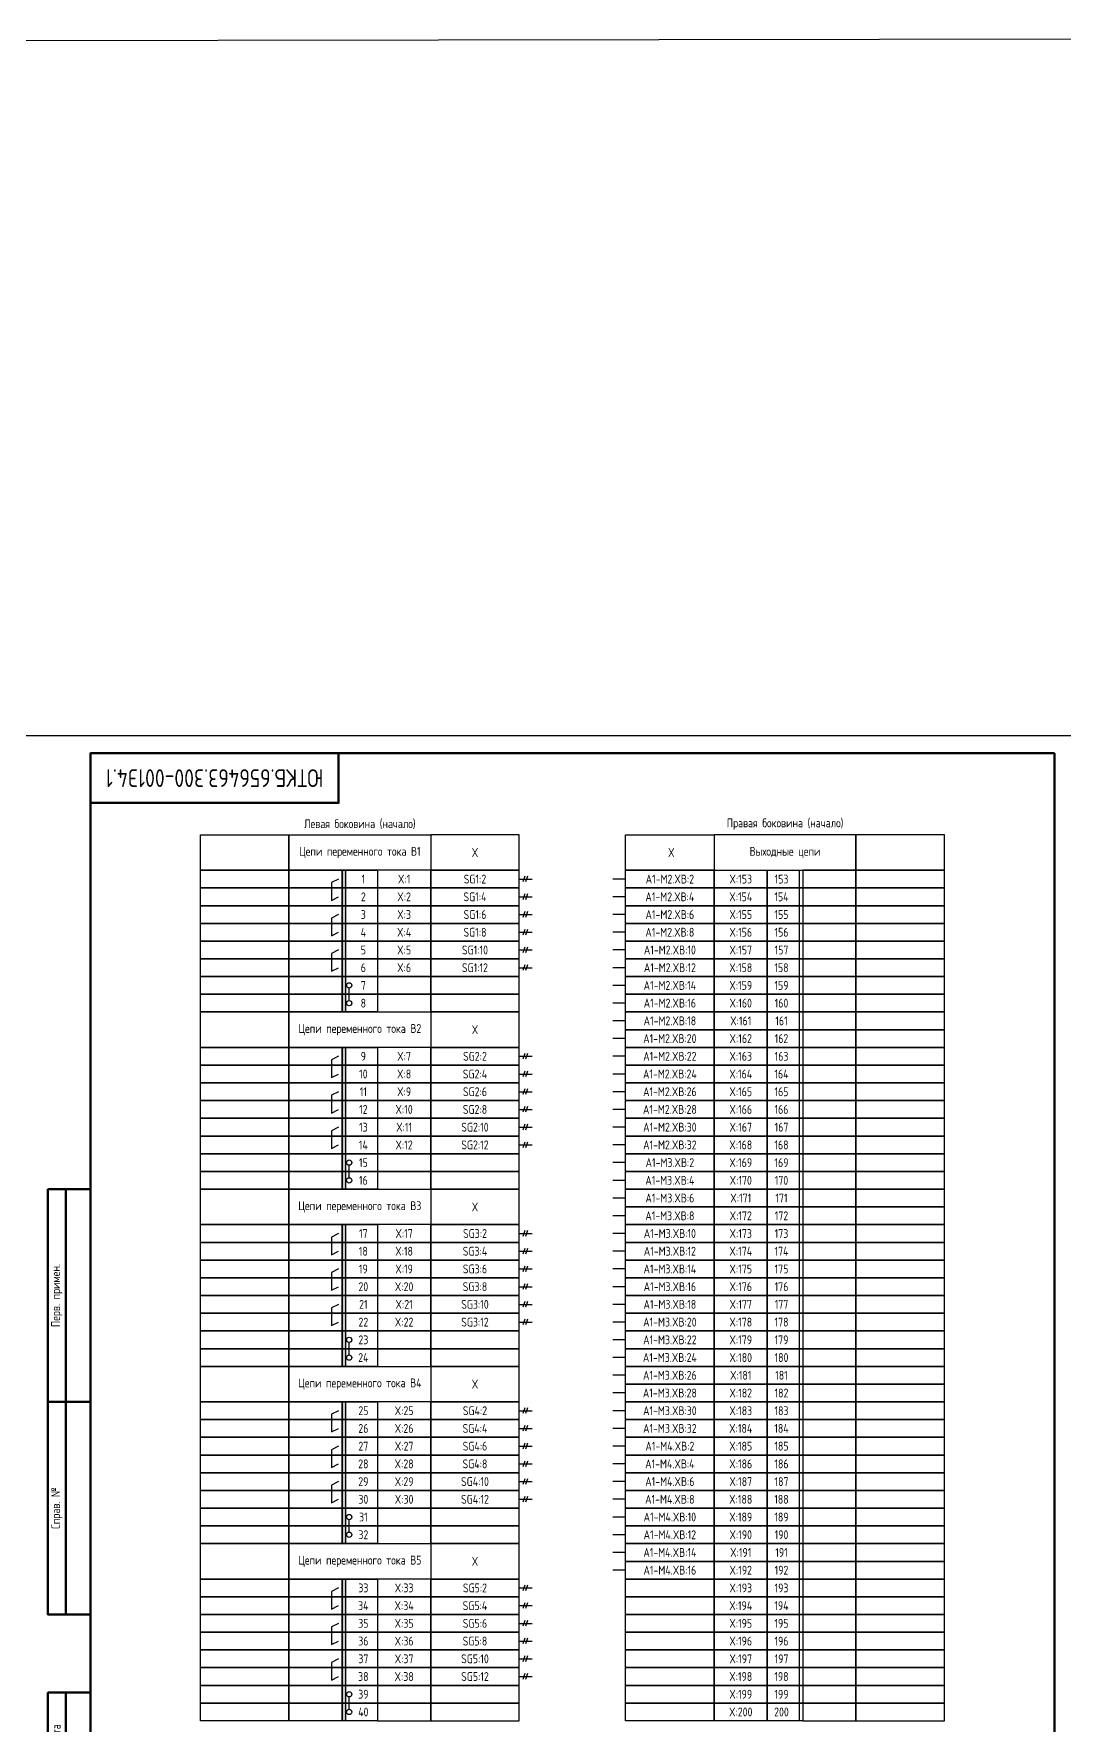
# Model space of a CAD drawing. Header units: millimetres. Extents: x -1245 to 5086, y -99 to 618.
# Drawn here: x 3784 to 4074.5, y 141.1 to 618 of the extents above; entities that cross this region are included whole.
import ezdxf

# ---------------------------------------------------------------- set-up
doc = ezdxf.new("R2010")
doc.units = ezdxf.units.MM
doc.styles.add('Gost_type_A', font='GOST_A.TTF')

# ---------------------------------------------------------------- blocks, each defined once
blk = doc.blocks.new('Штамп левый верхний')
at = {"lineweight": 50}
for points in [[(-12, 0), (-7, 0), (-7, -60), (-12, -60)], [(-7, 0), (0, 0), (0, -60), (-7, -60)], [(-12, -60), (-7, -60), (-7, -120), (-12, -120)], [(-7, -60), (0, -60), (0, -120), (-7, -120)]]:
    blk.add_lwpolyline(points, close=True, dxfattribs=at)
at = {"char_height": 2.5, "width": 60, "attachment_point": 5, "rotation": 90, "style": 'Gost_type_A'}
for s, insert in [('Перв. примен.', (-9.5, -30)), ('Справ. №', (-9.5, -90))]:
    blk.add_mtext(s, dxfattribs=dict(at, insert=insert))
blk = doc.blocks.new('Штамп левый нижний')
at = {"lineweight": 50}
for points in [[(-12, 145), (-7, 145), (-7, 110), (-12, 110)], [(-7, 145), (0, 145), (0, 110), (-7, 110)], [(-12, 110), (-7, 110), (-7, 85), (-12, 85)], [(-7, 110), (0, 110), (0, 85), (-7, 85)], [(-12, 85), (-7, 85), (-7, 60), (-12, 60)], [(-7, 85), (0, 85), (0, 60), (-7, 60)], [(-12, 60), (-7, 60), (-7, 25), (-12, 25)], [(-7, 60), (0, 60), (0, 25), (-7, 25)], [(-12, 25), (-7, 25), (-7, 0), (-12, 0)], [(-7, 25), (0, 25), (0, 0), (-7, 0)]]:
    blk.add_lwpolyline(points, close=True, dxfattribs=at)
at = {"char_height": 2.5, "attachment_point": 5, "rotation": 90, "style": 'Gost_type_A'}
for s, insert, width in [('Подп. и дата', (-9.5, 127.5), 35), ('Инв. № дубл.', (-9.5, 97.5), 25), ('Взам. инв. №', (-9.5, 72.5), 25), ('Подп. и дата', (-9.5, 42.5), 35), ('Инв. N подл.', (-9.5, 12.5), 25)]:
    blk.add_mtext(s, dxfattribs=dict(at, insert=insert, width=width))
blk = doc.blocks.new('Штамп угловой верхний')
at = {"lineweight": 50}
blk.add_lwpolyline([(0, 0), (70, 0), (70, -14), (0, -14)], close=True, dxfattribs=at)

msp = doc.modelspace()

# ---------------------------------------------------------------- hatches: boundary and pattern name
h = msp.add_hatch(color=256)
h.dxf.hatch_style = 1
h.paths.add_polyline_path([(3872, 382), (3871, 382), (3871, 342), (3872, 342)])
h = msp.add_hatch(color=256)
h.dxf.hatch_style = 1
h.paths.add_polyline_path([(3872, 332), (3871, 332), (3871, 292), (3872, 292)])
h = msp.add_hatch(color=256)
h.dxf.hatch_style = 1
h.paths.add_polyline_path([(3872, 282), (3871, 282), (3871, 242), (3872, 242)])
h = msp.add_hatch(color=256)
h.dxf.hatch_style = 1
h.paths.add_polyline_path([(3872, 232), (3871, 232), (3871, 192), (3872, 192)])
h = msp.add_hatch(color=256)
h.dxf.hatch_style = 1
h.paths.add_polyline_path([(3872, 182), (3871, 182), (3871, 142), (3872, 142)])

# ---------------------------------------------------------------- linework, layer by layer
for p, q in [((4000, 382), (4000, 142)), ((3921, 379.5), (3924.62, 379.5)), ((3922.54, 380.31), (3921.96, 378.69)), ((3923.33, 380.31), (3922.75, 378.69)), ((3951, 379.5), (3947.38, 379.5)), ((3921, 374.5), (3924.62, 374.5)), ((3922.54, 375.31), (3921.96, 373.69)), ((3923.33, 375.31), (3922.75, 373.69)), ((3951, 374.5), (3947.38, 374.5)), ((3921, 369.5), (3924.62, 369.5)), ((3922.54, 370.31), (3921.96, 368.69)), ((3923.33, 370.31), (3922.75, 368.69)), ((3951, 369.5), (3947.38, 369.5)), ((3921, 364.5), (3924.62, 364.5)), ((3922.54, 365.31), (3921.96, 363.69)), ((3923.33, 365.31), (3922.75, 363.69)), ((3951, 364.5), (3947.38, 364.5)), ((3921, 359.5), (3924.62, 359.5)), ((3922.54, 360.31), (3921.96, 358.69)), ((3923.33, 360.31), (3922.75, 358.69)), ((3951, 359.5), (3947.38, 359.5)), ((3921, 354.5), (3924.62, 354.5)), ((3922.54, 355.31), (3921.96, 353.69)), ((3923.33, 355.31), (3922.75, 353.69)), ((3951, 354.5), (3947.38, 354.5)), ((3873, 345.25), (3873, 348.75)), ((3951, 349.5), (3947.38, 349.5)), ((3951, 344.5), (3947.38, 344.5)), ((3951, 339.5), (3947.38, 339.5)), ((3951, 334.5), (3947.38, 334.5)), ((3921, 329.5), (3924.62, 329.5)), ((3922.54, 330.31), (3921.96, 328.69)), ((3923.33, 330.31), (3922.75, 328.69)), ((3951, 329.5), (3947.38, 329.5)), ((3921, 324.5), (3924.62, 324.5)), ((3922.54, 325.31), (3921.96, 323.69)), ((3923.33, 325.31), (3922.75, 323.69)), ((3951, 324.5), (3947.38, 324.5)), ((3922.54, 320.31), (3921.96, 318.69)), ((3923.33, 320.31), (3922.75, 318.69)), ((3921, 319.5), (3924.62, 319.5)), ((3922.54, 315.31), (3921.96, 313.69)), ((3923.33, 315.31), (3922.75, 313.69)), ((3951, 319.5), (3947.38, 319.5)), ((3921, 314.5), (3924.62, 314.5)), ((3922.54, 310.31), (3921.96, 308.69)), ((3923.33, 310.31), (3922.75, 308.69)), ((3951, 314.5), (3947.38, 314.5)), ((3921, 309.5), (3924.62, 309.5)), ((3922.54, 305.31), (3921.96, 303.69)), ((3923.33, 305.31), (3922.75, 303.69)), ((3951, 309.5), (3947.38, 309.5)), ((3921, 304.5), (3924.62, 304.5)), ((3951, 304.5), (3947.38, 304.5)), ((3873, 295.25), (3873, 298.75)), ((3951, 299.5), (3947.38, 299.5)), ((3951, 294.5), (3947.38, 294.5)), ((3951, 289.5), (3947.38, 289.5)), ((3951, 284.5), (3947.38, 284.5)), ((3921, 279.5), (3924.62, 279.5)), ((3922.54, 280.31), (3921.96, 278.69)), ((3923.33, 280.31), (3922.75, 278.69)), ((3951, 279.5), (3947.38, 279.5)), ((3921, 274.5), (3924.62, 274.5)), ((3922.54, 275.31), (3921.96, 273.69)), ((3923.33, 275.31), (3922.75, 273.69)), ((3951, 274.5), (3947.38, 274.5)), ((3921, 269.5), (3924.62, 269.5)), ((3922.54, 270.31), (3921.96, 268.69)), ((3923.33, 270.31), (3922.75, 268.69)), ((3951, 269.5), (3947.38, 269.5)), ((3921, 264.5), (3924.62, 264.5)), ((3922.54, 265.31), (3921.96, 263.69)), ((3923.33, 265.31), (3922.75, 263.69)), ((3951, 264.5), (3947.38, 264.5)), ((3921, 259.5), (3924.62, 259.5)), ((3922.54, 260.31), (3921.96, 258.69)), ((3923.33, 260.31), (3922.75, 258.69)), ((3951, 259.5), (3947.38, 259.5)), ((3921, 254.5), (3924.62, 254.5)), ((3922.54, 255.31), (3921.96, 253.69)), ((3923.33, 255.31), (3922.75, 253.69)), ((3951, 254.5), (3947.38, 254.5)), ((3873, 245.25), (3873, 248.75)), ((3951, 249.5), (3947.38, 249.5)), ((3951, 244.5), (3947.38, 244.5)), ((3951, 239.5), (3947.38, 239.5)), ((3951, 234.5), (3947.38, 234.5)), ((3921, 229.5), (3924.62, 229.5)), ((3922.54, 230.31), (3921.96, 228.69)), ((3923.33, 230.31), (3922.75, 228.69)), ((3951, 229.5), (3947.38, 229.5)), ((3921, 224.5), (3924.62, 224.5)), ((3922.54, 225.31), (3921.96, 223.69)), ((3923.33, 225.31), (3922.75, 223.69)), ((3951, 224.5), (3947.38, 224.5)), ((3921, 219.5), (3924.62, 219.5)), ((3922.54, 220.31), (3921.96, 218.69)), ((3923.33, 220.31), (3922.75, 218.69)), ((3951, 219.5), (3947.38, 219.5)), ((3922.54, 215.31), (3921.96, 213.69)), ((3923.33, 215.31), (3922.75, 213.69)), ((3921, 214.5), (3924.62, 214.5)), ((3922.54, 210.31), (3921.96, 208.69)), ((3923.33, 210.31), (3922.75, 208.69)), ((3951, 214.5), (3947.38, 214.5)), ((3921, 209.5), (3924.62, 209.5)), ((3922.54, 205.31), (3921.96, 203.69)), ((3923.33, 205.31), (3922.75, 203.69)), ((3951, 209.5), (3947.38, 209.5)), ((3921, 204.5), (3924.62, 204.5)), ((3951, 204.5), (3947.38, 204.5)), ((3873, 195.25), (3873, 198.75)), ((3951, 199.5), (3947.38, 199.5)), ((3951, 194.5), (3947.38, 194.5)), ((3951, 189.5), (3947.38, 189.5)), ((3951, 184.5), (3947.38, 184.5)), ((3921, 179.5), (3924.62, 179.5)), ((3922.54, 180.31), (3921.96, 178.69)), ((3923.33, 180.31), (3922.75, 178.69)), ((3921, 174.5), (3924.62, 174.5)), ((3922.54, 175.31), (3921.96, 173.69)), ((3923.33, 175.31), (3922.75, 173.69)), ((3921, 169.5), (3924.62, 169.5)), ((3922.54, 170.31), (3921.96, 168.69)), ((3923.33, 170.31), (3922.75, 168.69)), ((3921, 164.5), (3924.62, 164.5)), ((3922.54, 165.31), (3921.96, 163.69)), ((3923.33, 165.31), (3922.75, 163.69)), ((3921, 159.5), (3924.62, 159.5)), ((3922.54, 160.31), (3921.96, 158.69)), ((3923.33, 160.31), (3922.75, 158.69)), ((3921, 154.5), (3924.62, 154.5)), ((3922.54, 155.31), (3921.96, 153.69)), ((3923.33, 155.31), (3922.75, 153.69)), ((3873, 145.25), (3873, 148.75))]:
    msp.add_line(p, q)
at = {"color": 3}
msp.add_lwpolyline([(-1245, 609), (5086, 618), (5086, -90), (-1245, -99)], close=True, dxfattribs=at)
for points in [[(4077, 420), (4077, 0), (3780, 0), (3780, 420)], [(3831, 392), (3856, 392), (3856, 382), (3831, 382)], [(3856, 392), (3896, 392), (3896, 382), (3856, 382)], [(3921, 392), (3896, 392), (3896, 382), (3921, 382)], [(3951, 392), (3976, 392), (3976, 382), (3951, 382)], [(4016, 392), (3976, 392), (3976, 382), (4016, 382)], [(4041, 392), (4016, 392), (4016, 382), (4041, 382)], [(3831, 382), (3856, 382), (3856, 377), (3831, 377)], [(3856, 382), (3871, 382), (3871, 377), (3856, 377)], [(3871, 382), (3881, 382), (3881, 377), (3871, 377)], [(3896, 382), (3881, 382), (3881, 377), (3896, 377)], [(3921, 382), (3896, 382), (3896, 377), (3921, 377)], [(3951, 382), (3976, 382), (3976, 377), (3951, 377)], [(3976, 382), (3991, 382), (3991, 377), (3976, 377)], [(3991, 382), (4001, 382), (4001, 377), (3991, 377)], [(4016, 382), (4001, 382), (4001, 377), (4016, 377)], [(4041, 382), (4016, 382), (4016, 377), (4041, 377)], [(3831, 377), (3856, 377), (3856, 372), (3831, 372)], [(3856, 377), (3871, 377), (3871, 372), (3856, 372)], [(3871, 377), (3881, 377), (3881, 372), (3871, 372)], [(3896, 377), (3881, 377), (3881, 372), (3896, 372)], [(3921, 377), (3896, 377), (3896, 372), (3921, 372)], [(3951, 377), (3976, 377), (3976, 372), (3951, 372)], [(3976, 377), (3991, 377), (3991, 372), (3976, 372)], [(3991, 377), (4001, 377), (4001, 372), (3991, 372)], [(4016, 377), (4001, 377), (4001, 372), (4016, 372)], [(4041, 377), (4016, 377), (4016, 372), (4041, 372)], [(3831, 372), (3856, 372), (3856, 367), (3831, 367)], [(3856, 372), (3871, 372), (3871, 367), (3856, 367)], [(3871, 372), (3881, 372), (3881, 367), (3871, 367)], [(3896, 372), (3881, 372), (3881, 367), (3896, 367)], [(3921, 372), (3896, 372), (3896, 367), (3921, 367)], [(3951, 372), (3976, 372), (3976, 367), (3951, 367)], [(3976, 372), (3991, 372), (3991, 367), (3976, 367)], [(3991, 372), (4001, 372), (4001, 367), (3991, 367)], [(4016, 372), (4001, 372), (4001, 367), (4016, 367)], [(4041, 372), (4016, 372), (4016, 367), (4041, 367)], [(3831, 367), (3856, 367), (3856, 362), (3831, 362)], [(3856, 367), (3871, 367), (3871, 362), (3856, 362)], [(3871, 367), (3881, 367), (3881, 362), (3871, 362)], [(3896, 367), (3881, 367), (3881, 362), (3896, 362)], [(3921, 367), (3896, 367), (3896, 362), (3921, 362)], [(3951, 367), (3976, 367), (3976, 362), (3951, 362)], [(3976, 367), (3991, 367), (3991, 362), (3976, 362)], [(3991, 367), (4001, 367), (4001, 362), (3991, 362)], [(4016, 367), (4001, 367), (4001, 362), (4016, 362)], [(4041, 367), (4016, 367), (4016, 362), (4041, 362)], [(3831, 362), (3856, 362), (3856, 357), (3831, 357)], [(3856, 362), (3871, 362), (3871, 357), (3856, 357)], [(3871, 362), (3881, 362), (3881, 357), (3871, 357)], [(3896, 362), (3881, 362), (3881, 357), (3896, 357)], [(3921, 362), (3896, 362), (3896, 357), (3921, 357)], [(3951, 362), (3976, 362), (3976, 357), (3951, 357)], [(3976, 362), (3991, 362), (3991, 357), (3976, 357)], [(3991, 362), (4001, 362), (4001, 357), (3991, 357)], [(4016, 362), (4001, 362), (4001, 357), (4016, 357)], [(4041, 362), (4016, 362), (4016, 357), (4041, 357)], [(3831, 357), (3856, 357), (3856, 352), (3831, 352)], [(3856, 357), (3871, 357), (3871, 352), (3856, 352)], [(3871, 357), (3881, 357), (3881, 352), (3871, 352)], [(3896, 357), (3881, 357), (3881, 352), (3896, 352)], [(3921, 357), (3896, 357), (3896, 352), (3921, 352)], [(3951, 357), (3976, 357), (3976, 352), (3951, 352)], [(3976, 357), (3991, 357), (3991, 352), (3976, 352)], [(3991, 357), (4001, 357), (4001, 352), (3991, 352)], [(4016, 357), (4001, 357), (4001, 352), (4016, 352)], [(4041, 357), (4016, 357), (4016, 352), (4041, 352)], [(3831, 352), (3856, 352), (3856, 347), (3831, 347)], [(3856, 352), (3871, 352), (3871, 347), (3856, 347)], [(3871, 352), (3881, 352), (3881, 347), (3871, 347)], [(3896, 352), (3881, 352), (3881, 347), (3896, 347)], [(3921, 352), (3896, 352), (3896, 347), (3921, 347)], [(3951, 352), (3976, 352), (3976, 347), (3951, 347)], [(3976, 352), (3991, 352), (3991, 347), (3976, 347)], [(3991, 352), (4001, 352), (4001, 347), (3991, 347)], [(4016, 352), (4001, 352), (4001, 347), (4016, 347)], [(4041, 352), (4016, 352), (4016, 347), (4041, 347)], [(3831, 347), (3856, 347), (3856, 342), (3831, 342)], [(3856, 347), (3871, 347), (3871, 342), (3856, 342)], [(3871, 347), (3881, 347), (3881, 342), (3871, 342)], [(3896, 347), (3881, 347), (3881, 342), (3896, 342)], [(3921, 347), (3896, 347), (3896, 342), (3921, 342)], [(3951, 347), (3976, 347), (3976, 342), (3951, 342)], [(3976, 347), (3991, 347), (3991, 342), (3976, 342)], [(3991, 347), (4001, 347), (4001, 342), (3991, 342)], [(4016, 347), (4001, 347), (4001, 342), (4016, 342)], [(4041, 347), (4016, 347), (4016, 342), (4041, 342)], [(3831, 342), (3856, 342), (3856, 332), (3831, 332)], [(3856, 342), (3896, 342), (3896, 332), (3856, 332)], [(3921, 342), (3896, 342), (3896, 332), (3921, 332)], [(3951, 342), (3976, 342), (3976, 337), (3951, 337)], [(3976, 342), (3991, 342), (3991, 337), (3976, 337)], [(3991, 342), (4001, 342), (4001, 337), (3991, 337)], [(4016, 342), (4001, 342), (4001, 337), (4016, 337)], [(4041, 342), (4016, 342), (4016, 337), (4041, 337)], [(3951, 337), (3976, 337), (3976, 332), (3951, 332)], [(3976, 337), (3991, 337), (3991, 332), (3976, 332)], [(3991, 337), (4001, 337), (4001, 332), (3991, 332)], [(4016, 337), (4001, 337), (4001, 332), (4016, 332)], [(4041, 337), (4016, 337), (4016, 332), (4041, 332)], [(3831, 332), (3856, 332), (3856, 327), (3831, 327)], [(3856, 332), (3871, 332), (3871, 327), (3856, 327)], [(3871, 332), (3881, 332), (3881, 327), (3871, 327)], [(3896, 332), (3881, 332), (3881, 327), (3896, 327)], [(3921, 332), (3896, 332), (3896, 327), (3921, 327)], [(3951, 332), (3976, 332), (3976, 327), (3951, 327)], [(3976, 332), (3991, 332), (3991, 327), (3976, 327)], [(3991, 332), (4001, 332), (4001, 327), (3991, 327)], [(4016, 332), (4001, 332), (4001, 327), (4016, 327)], [(4041, 332), (4016, 332), (4016, 327), (4041, 327)], [(3831, 327), (3856, 327), (3856, 322), (3831, 322)], [(3856, 327), (3871, 327), (3871, 322), (3856, 322)], [(3871, 327), (3881, 327), (3881, 322), (3871, 322)], [(3896, 327), (3881, 327), (3881, 322), (3896, 322)], [(3921, 327), (3896, 327), (3896, 322), (3921, 322)], [(3951, 327), (3976, 327), (3976, 322), (3951, 322)], [(3976, 327), (3991, 327), (3991, 322), (3976, 322)], [(3991, 327), (4001, 327), (4001, 322), (3991, 322)], [(4016, 327), (4001, 327), (4001, 322), (4016, 322)], [(4041, 327), (4016, 327), (4016, 322), (4041, 322)], [(3831, 322), (3856, 322), (3856, 317), (3831, 317)], [(3856, 322), (3871, 322), (3871, 317), (3856, 317)], [(3871, 322), (3881, 322), (3881, 317), (3871, 317)], [(3896, 322), (3881, 322), (3881, 317), (3896, 317)], [(3921, 322), (3896, 322), (3896, 317), (3921, 317)], [(3951, 322), (3976, 322), (3976, 317), (3951, 317)], [(3976, 322), (3991, 322), (3991, 317), (3976, 317)], [(3991, 322), (4001, 322), (4001, 317), (3991, 317)], [(4016, 322), (4001, 322), (4001, 317), (4016, 317)], [(4041, 322), (4016, 322), (4016, 317), (4041, 317)], [(3831, 317), (3856, 317), (3856, 312), (3831, 312)], [(3856, 317), (3871, 317), (3871, 312), (3856, 312)], [(3871, 317), (3881, 317), (3881, 312), (3871, 312)], [(3896, 317), (3881, 317), (3881, 312), (3896, 312)], [(3921, 317), (3896, 317), (3896, 312), (3921, 312)], [(3951, 317), (3976, 317), (3976, 312), (3951, 312)], [(3976, 317), (3991, 317), (3991, 312), (3976, 312)], [(3991, 317), (4001, 317), (4001, 312), (3991, 312)], [(4016, 317), (4001, 317), (4001, 312), (4016, 312)], [(4041, 317), (4016, 317), (4016, 312), (4041, 312)], [(3831, 312), (3856, 312), (3856, 307), (3831, 307)], [(3856, 312), (3871, 312), (3871, 307), (3856, 307)], [(3871, 312), (3881, 312), (3881, 307), (3871, 307)], [(3896, 312), (3881, 312), (3881, 307), (3896, 307)], [(3921, 312), (3896, 312), (3896, 307), (3921, 307)], [(3951, 312), (3976, 312), (3976, 307), (3951, 307)], [(3976, 312), (3991, 312), (3991, 307), (3976, 307)], [(3991, 312), (4001, 312), (4001, 307), (3991, 307)], [(4016, 312), (4001, 312), (4001, 307), (4016, 307)], [(4041, 312), (4016, 312), (4016, 307), (4041, 307)], [(3831, 307), (3856, 307), (3856, 302), (3831, 302)], [(3856, 307), (3871, 307), (3871, 302), (3856, 302)], [(3871, 307), (3881, 307), (3881, 302), (3871, 302)], [(3896, 307), (3881, 307), (3881, 302), (3896, 302)], [(3921, 307), (3896, 307), (3896, 302), (3921, 302)], [(3951, 307), (3976, 307), (3976, 302), (3951, 302)], [(3976, 307), (3991, 307), (3991, 302), (3976, 302)], [(3991, 307), (4001, 307), (4001, 302), (3991, 302)], [(4016, 307), (4001, 307), (4001, 302), (4016, 302)], [(4041, 307), (4016, 307), (4016, 302), (4041, 302)], [(3831, 302), (3856, 302), (3856, 297), (3831, 297)], [(3856, 302), (3871, 302), (3871, 297), (3856, 297)], [(3871, 302), (3881, 302), (3881, 297), (3871, 297)], [(3896, 302), (3881, 302), (3881, 297), (3896, 297)], [(3921, 302), (3896, 302), (3896, 297), (3921, 297)], [(3951, 302), (3976, 302), (3976, 297), (3951, 297)], [(3976, 302), (3991, 302), (3991, 297), (3976, 297)], [(3991, 302), (4001, 302), (4001, 297), (3991, 297)], [(4016, 302), (4001, 302), (4001, 297), (4016, 297)], [(4041, 302), (4016, 302), (4016, 297), (4041, 297)], [(3831, 297), (3856, 297), (3856, 292), (3831, 292)], [(3856, 297), (3871, 297), (3871, 292), (3856, 292)], [(3871, 297), (3881, 297), (3881, 292), (3871, 292)], [(3896, 297), (3881, 297), (3881, 292), (3896, 292)], [(3921, 297), (3896, 297), (3896, 292), (3921, 292)], [(3951, 297), (3976, 297), (3976, 292), (3951, 292)], [(3976, 297), (3991, 297), (3991, 292), (3976, 292)], [(3991, 297), (4001, 297), (4001, 292), (3991, 292)], [(4016, 297), (4001, 297), (4001, 292), (4016, 292)], [(4041, 297), (4016, 297), (4016, 292), (4041, 292)], [(3831, 292), (3856, 292), (3856, 282), (3831, 282)], [(3856, 292), (3896, 292), (3896, 282), (3856, 282)], [(3921, 292), (3896, 292), (3896, 282), (3921, 282)], [(3951, 292), (3976, 292), (3976, 287), (3951, 287)], [(3976, 292), (3991, 292), (3991, 287), (3976, 287)], [(3991, 292), (4001, 292), (4001, 287), (3991, 287)], [(4016, 292), (4001, 292), (4001, 287), (4016, 287)], [(4041, 292), (4016, 292), (4016, 287), (4041, 287)], [(3951, 287), (3976, 287), (3976, 282), (3951, 282)], [(3976, 287), (3991, 287), (3991, 282), (3976, 282)], [(3991, 287), (4001, 287), (4001, 282), (3991, 282)], [(4016, 287), (4001, 287), (4001, 282), (4016, 282)], [(4041, 287), (4016, 287), (4016, 282), (4041, 282)], [(3831, 282), (3856, 282), (3856, 277), (3831, 277)], [(3856, 282), (3871, 282), (3871, 277), (3856, 277)], [(3871, 282), (3881, 282), (3881, 277), (3871, 277)], [(3896, 282), (3881, 282), (3881, 277), (3896, 277)], [(3921, 282), (3896, 282), (3896, 277), (3921, 277)], [(3951, 282), (3976, 282), (3976, 277), (3951, 277)], [(3976, 282), (3991, 282), (3991, 277), (3976, 277)], [(3991, 282), (4001, 282), (4001, 277), (3991, 277)], [(4016, 282), (4001, 282), (4001, 277), (4016, 277)], [(4041, 282), (4016, 282), (4016, 277), (4041, 277)], [(3831, 277), (3856, 277), (3856, 272), (3831, 272)], [(3856, 277), (3871, 277), (3871, 272), (3856, 272)], [(3871, 277), (3881, 277), (3881, 272), (3871, 272)], [(3896, 277), (3881, 277), (3881, 272), (3896, 272)], [(3921, 277), (3896, 277), (3896, 272), (3921, 272)], [(3951, 277), (3976, 277), (3976, 272), (3951, 272)], [(3976, 277), (3991, 277), (3991, 272), (3976, 272)], [(3991, 277), (4001, 277), (4001, 272), (3991, 272)], [(4016, 277), (4001, 277), (4001, 272), (4016, 272)], [(4041, 277), (4016, 277), (4016, 272), (4041, 272)], [(3831, 272), (3856, 272), (3856, 267), (3831, 267)], [(3856, 272), (3871, 272), (3871, 267), (3856, 267)], [(3871, 272), (3881, 272), (3881, 267), (3871, 267)], [(3896, 272), (3881, 272), (3881, 267), (3896, 267)], [(3921, 272), (3896, 272), (3896, 267), (3921, 267)], [(3951, 272), (3976, 272), (3976, 267), (3951, 267)], [(3976, 272), (3991, 272), (3991, 267), (3976, 267)], [(3991, 272), (4001, 272), (4001, 267), (3991, 267)], [(4016, 272), (4001, 272), (4001, 267), (4016, 267)], [(4041, 272), (4016, 272), (4016, 267), (4041, 267)], [(3831, 267), (3856, 267), (3856, 262), (3831, 262)], [(3856, 267), (3871, 267), (3871, 262), (3856, 262)], [(3871, 267), (3881, 267), (3881, 262), (3871, 262)], [(3896, 267), (3881, 267), (3881, 262), (3896, 262)], [(3921, 267), (3896, 267), (3896, 262), (3921, 262)], [(3951, 267), (3976, 267), (3976, 262), (3951, 262)], [(3976, 267), (3991, 267), (3991, 262), (3976, 262)], [(3991, 267), (4001, 267), (4001, 262), (3991, 262)], [(4016, 267), (4001, 267), (4001, 262), (4016, 262)], [(4041, 267), (4016, 267), (4016, 262), (4041, 262)], [(3831, 262), (3856, 262), (3856, 257), (3831, 257)], [(3856, 262), (3871, 262), (3871, 257), (3856, 257)], [(3871, 262), (3881, 262), (3881, 257), (3871, 257)], [(3896, 262), (3881, 262), (3881, 257), (3896, 257)], [(3921, 262), (3896, 262), (3896, 257), (3921, 257)], [(3951, 262), (3976, 262), (3976, 257), (3951, 257)], [(3976, 262), (3991, 262), (3991, 257), (3976, 257)], [(3991, 262), (4001, 262), (4001, 257), (3991, 257)], [(4016, 262), (4001, 262), (4001, 257), (4016, 257)], [(4041, 262), (4016, 262), (4016, 257), (4041, 257)], [(3831, 257), (3856, 257), (3856, 252), (3831, 252)], [(3856, 257), (3871, 257), (3871, 252), (3856, 252)], [(3871, 257), (3881, 257), (3881, 252), (3871, 252)], [(3896, 257), (3881, 257), (3881, 252), (3896, 252)], [(3921, 257), (3896, 257), (3896, 252), (3921, 252)], [(3951, 257), (3976, 257), (3976, 252), (3951, 252)], [(3976, 257), (3991, 257), (3991, 252), (3976, 252)], [(3991, 257), (4001, 257), (4001, 252), (3991, 252)], [(4016, 257), (4001, 257), (4001, 252), (4016, 252)], [(4041, 257), (4016, 257), (4016, 252), (4041, 252)], [(3831, 252), (3856, 252), (3856, 247), (3831, 247)], [(3856, 252), (3871, 252), (3871, 247), (3856, 247)], [(3871, 252), (3881, 252), (3881, 247), (3871, 247)], [(3896, 252), (3881, 252), (3881, 247), (3896, 247)], [(3921, 252), (3896, 252), (3896, 247), (3921, 247)], [(3951, 252), (3976, 252), (3976, 247), (3951, 247)], [(3976, 252), (3991, 252), (3991, 247), (3976, 247)], [(3991, 252), (4001, 252), (4001, 247), (3991, 247)], [(4016, 252), (4001, 252), (4001, 247), (4016, 247)], [(4041, 252), (4016, 252), (4016, 247), (4041, 247)], [(3831, 247), (3856, 247), (3856, 242), (3831, 242)], [(3856, 247), (3871, 247), (3871, 242), (3856, 242)], [(3871, 247), (3881, 247), (3881, 242), (3871, 242)], [(3896, 247), (3881, 247), (3881, 242), (3896, 242)], [(3921, 247), (3896, 247), (3896, 242), (3921, 242)], [(3951, 247), (3976, 247), (3976, 242), (3951, 242)], [(3976, 247), (3991, 247), (3991, 242), (3976, 242)], [(3991, 247), (4001, 247), (4001, 242), (3991, 242)], [(4016, 247), (4001, 247), (4001, 242), (4016, 242)], [(4041, 247), (4016, 247), (4016, 242), (4041, 242)], [(3831, 242), (3856, 242), (3856, 232), (3831, 232)], [(3856, 242), (3896, 242), (3896, 232), (3856, 232)], [(3921, 242), (3896, 242), (3896, 232), (3921, 232)], [(3951, 242), (3976, 242), (3976, 237), (3951, 237)], [(3976, 242), (3991, 242), (3991, 237), (3976, 237)], [(3991, 242), (4001, 242), (4001, 237), (3991, 237)], [(4016, 242), (4001, 242), (4001, 237), (4016, 237)], [(4041, 242), (4016, 242), (4016, 237), (4041, 237)], [(3951, 237), (3976, 237), (3976, 232), (3951, 232)], [(3976, 237), (3991, 237), (3991, 232), (3976, 232)], [(3991, 237), (4001, 237), (4001, 232), (3991, 232)], [(4016, 237), (4001, 237), (4001, 232), (4016, 232)], [(4041, 237), (4016, 237), (4016, 232), (4041, 232)], [(3831, 232), (3856, 232), (3856, 227), (3831, 227)], [(3856, 232), (3871, 232), (3871, 227), (3856, 227)], [(3871, 232), (3881, 232), (3881, 227), (3871, 227)], [(3896, 232), (3881, 232), (3881, 227), (3896, 227)], [(3921, 232), (3896, 232), (3896, 227), (3921, 227)], [(3951, 232), (3976, 232), (3976, 227), (3951, 227)], [(3976, 232), (3991, 232), (3991, 227), (3976, 227)], [(3991, 232), (4001, 232), (4001, 227), (3991, 227)], [(4016, 232), (4001, 232), (4001, 227), (4016, 227)], [(4041, 232), (4016, 232), (4016, 227), (4041, 227)], [(3831, 227), (3856, 227), (3856, 222), (3831, 222)], [(3856, 227), (3871, 227), (3871, 222), (3856, 222)], [(3871, 227), (3881, 227), (3881, 222), (3871, 222)], [(3896, 227), (3881, 227), (3881, 222), (3896, 222)], [(3921, 227), (3896, 227), (3896, 222), (3921, 222)], [(3951, 227), (3976, 227), (3976, 222), (3951, 222)], [(3976, 227), (3991, 227), (3991, 222), (3976, 222)], [(3991, 227), (4001, 227), (4001, 222), (3991, 222)], [(4016, 227), (4001, 227), (4001, 222), (4016, 222)], [(4041, 227), (4016, 227), (4016, 222), (4041, 222)], [(3831, 222), (3856, 222), (3856, 217), (3831, 217)], [(3856, 222), (3871, 222), (3871, 217), (3856, 217)], [(3871, 222), (3881, 222), (3881, 217), (3871, 217)], [(3896, 222), (3881, 222), (3881, 217), (3896, 217)], [(3921, 222), (3896, 222), (3896, 217), (3921, 217)], [(3951, 222), (3976, 222), (3976, 217), (3951, 217)], [(3976, 222), (3991, 222), (3991, 217), (3976, 217)], [(3991, 222), (4001, 222), (4001, 217), (3991, 217)], [(4016, 222), (4001, 222), (4001, 217), (4016, 217)], [(4041, 222), (4016, 222), (4016, 217), (4041, 217)], [(3831, 217), (3856, 217), (3856, 212), (3831, 212)], [(3856, 217), (3871, 217), (3871, 212), (3856, 212)], [(3871, 217), (3881, 217), (3881, 212), (3871, 212)], [(3896, 217), (3881, 217), (3881, 212), (3896, 212)], [(3921, 217), (3896, 217), (3896, 212), (3921, 212)], [(3951, 217), (3976, 217), (3976, 212), (3951, 212)], [(3976, 217), (3991, 217), (3991, 212), (3976, 212)], [(3991, 217), (4001, 217), (4001, 212), (3991, 212)], [(4016, 217), (4001, 217), (4001, 212), (4016, 212)], [(4041, 217), (4016, 217), (4016, 212), (4041, 212)], [(3831, 212), (3856, 212), (3856, 207), (3831, 207)], [(3856, 212), (3871, 212), (3871, 207), (3856, 207)], [(3871, 212), (3881, 212), (3881, 207), (3871, 207)], [(3896, 212), (3881, 212), (3881, 207), (3896, 207)], [(3921, 212), (3896, 212), (3896, 207), (3921, 207)], [(3951, 212), (3976, 212), (3976, 207), (3951, 207)], [(3976, 212), (3991, 212), (3991, 207), (3976, 207)], [(3991, 212), (4001, 212), (4001, 207), (3991, 207)], [(4016, 212), (4001, 212), (4001, 207), (4016, 207)], [(4041, 212), (4016, 212), (4016, 207), (4041, 207)], [(3831, 207), (3856, 207), (3856, 202), (3831, 202)], [(3856, 207), (3871, 207), (3871, 202), (3856, 202)], [(3871, 207), (3881, 207), (3881, 202), (3871, 202)], [(3896, 207), (3881, 207), (3881, 202), (3896, 202)], [(3921, 207), (3896, 207), (3896, 202), (3921, 202)], [(3951, 207), (3976, 207), (3976, 202), (3951, 202)], [(3976, 207), (3991, 207), (3991, 202), (3976, 202)], [(3991, 207), (4001, 207), (4001, 202), (3991, 202)], [(4016, 207), (4001, 207), (4001, 202), (4016, 202)], [(4041, 207), (4016, 207), (4016, 202), (4041, 202)], [(3831, 202), (3856, 202), (3856, 197), (3831, 197)], [(3856, 202), (3871, 202), (3871, 197), (3856, 197)], [(3871, 202), (3881, 202), (3881, 197), (3871, 197)], [(3896, 202), (3881, 202), (3881, 197), (3896, 197)], [(3921, 202), (3896, 202), (3896, 197), (3921, 197)], [(3951, 202), (3976, 202), (3976, 197), (3951, 197)], [(3976, 202), (3991, 202), (3991, 197), (3976, 197)], [(3991, 202), (4001, 202), (4001, 197), (3991, 197)], [(4016, 202), (4001, 202), (4001, 197), (4016, 197)], [(4041, 202), (4016, 202), (4016, 197), (4041, 197)], [(3831, 197), (3856, 197), (3856, 192), (3831, 192)], [(3856, 197), (3871, 197), (3871, 192), (3856, 192)], [(3871, 197), (3881, 197), (3881, 192), (3871, 192)], [(3896, 197), (3881, 197), (3881, 192), (3896, 192)], [(3921, 197), (3896, 197), (3896, 192), (3921, 192)], [(3951, 197), (3976, 197), (3976, 192), (3951, 192)], [(3976, 197), (3991, 197), (3991, 192), (3976, 192)], [(3991, 197), (4001, 197), (4001, 192), (3991, 192)], [(4016, 197), (4001, 197), (4001, 192), (4016, 192)], [(4041, 197), (4016, 197), (4016, 192), (4041, 192)], [(3831, 192), (3856, 192), (3856, 182), (3831, 182)], [(3856, 192), (3896, 192), (3896, 182), (3856, 182)], [(3921, 192), (3896, 192), (3896, 182), (3921, 182)], [(3951, 192), (3976, 192), (3976, 187), (3951, 187)], [(3976, 192), (3991, 192), (3991, 187), (3976, 187)], [(3991, 192), (4001, 192), (4001, 187), (3991, 187)], [(4016, 192), (4001, 192), (4001, 187), (4016, 187)], [(4041, 192), (4016, 192), (4016, 187), (4041, 187)], [(3951, 187), (3976, 187), (3976, 182), (3951, 182)], [(3976, 187), (3991, 187), (3991, 182), (3976, 182)], [(3991, 187), (4001, 187), (4001, 182), (3991, 182)], [(4016, 187), (4001, 187), (4001, 182), (4016, 182)], [(4041, 187), (4016, 187), (4016, 182), (4041, 182)], [(3831, 182), (3856, 182), (3856, 177), (3831, 177)], [(3856, 182), (3871, 182), (3871, 177), (3856, 177)], [(3871, 182), (3881, 182), (3881, 177), (3871, 177)], [(3896, 182), (3881, 182), (3881, 177), (3896, 177)], [(3921, 182), (3896, 182), (3896, 177), (3921, 177)], [(3951, 182), (3976, 182), (3976, 177), (3951, 177)], [(3976, 182), (3991, 182), (3991, 177), (3976, 177)], [(3991, 182), (4001, 182), (4001, 177), (3991, 177)], [(4016, 182), (4001, 182), (4001, 177), (4016, 177)], [(4041, 182), (4016, 182), (4016, 177), (4041, 177)], [(3831, 177), (3856, 177), (3856, 172), (3831, 172)], [(3856, 177), (3871, 177), (3871, 172), (3856, 172)], [(3871, 177), (3881, 177), (3881, 172), (3871, 172)], [(3896, 177), (3881, 177), (3881, 172), (3896, 172)], [(3921, 177), (3896, 177), (3896, 172), (3921, 172)], [(3951, 177), (3976, 177), (3976, 172), (3951, 172)], [(3976, 177), (3991, 177), (3991, 172), (3976, 172)], [(3991, 177), (4001, 177), (4001, 172), (3991, 172)], [(4016, 177), (4001, 177), (4001, 172), (4016, 172)], [(4041, 177), (4016, 177), (4016, 172), (4041, 172)], [(3831, 172), (3856, 172), (3856, 167), (3831, 167)], [(3856, 172), (3871, 172), (3871, 167), (3856, 167)], [(3871, 172), (3881, 172), (3881, 167), (3871, 167)], [(3896, 172), (3881, 172), (3881, 167), (3896, 167)], [(3921, 172), (3896, 172), (3896, 167), (3921, 167)], [(3951, 172), (3976, 172), (3976, 167), (3951, 167)], [(3976, 172), (3991, 172), (3991, 167), (3976, 167)], [(3991, 172), (4001, 172), (4001, 167), (3991, 167)], [(4016, 172), (4001, 172), (4001, 167), (4016, 167)], [(4041, 172), (4016, 172), (4016, 167), (4041, 167)], [(3831, 167), (3856, 167), (3856, 162), (3831, 162)], [(3856, 167), (3871, 167), (3871, 162), (3856, 162)], [(3871, 167), (3881, 167), (3881, 162), (3871, 162)], [(3896, 167), (3881, 167), (3881, 162), (3896, 162)], [(3921, 167), (3896, 167), (3896, 162), (3921, 162)], [(3951, 167), (3976, 167), (3976, 162), (3951, 162)], [(3976, 167), (3991, 167), (3991, 162), (3976, 162)], [(3991, 167), (4001, 167), (4001, 162), (3991, 162)], [(4016, 167), (4001, 167), (4001, 162), (4016, 162)], [(4041, 167), (4016, 167), (4016, 162), (4041, 162)], [(3831, 162), (3856, 162), (3856, 157), (3831, 157)], [(3856, 162), (3871, 162), (3871, 157), (3856, 157)], [(3871, 162), (3881, 162), (3881, 157), (3871, 157)], [(3896, 162), (3881, 162), (3881, 157), (3896, 157)], [(3921, 162), (3896, 162), (3896, 157), (3921, 157)], [(3951, 162), (3976, 162), (3976, 157), (3951, 157)], [(3976, 162), (3991, 162), (3991, 157), (3976, 157)], [(3991, 162), (4001, 162), (4001, 157), (3991, 157)], [(4016, 162), (4001, 162), (4001, 157), (4016, 157)], [(4041, 162), (4016, 162), (4016, 157), (4041, 157)], [(3831, 157), (3856, 157), (3856, 152), (3831, 152)], [(3856, 157), (3871, 157), (3871, 152), (3856, 152)], [(3871, 157), (3881, 157), (3881, 152), (3871, 152)], [(3896, 157), (3881, 157), (3881, 152), (3896, 152)], [(3921, 157), (3896, 157), (3896, 152), (3921, 152)], [(3951, 157), (3976, 157), (3976, 152), (3951, 152)], [(3976, 157), (3991, 157), (3991, 152), (3976, 152)], [(3991, 157), (4001, 157), (4001, 152), (3991, 152)], [(4016, 157), (4001, 157), (4001, 152), (4016, 152)], [(4041, 157), (4016, 157), (4016, 152), (4041, 152)], [(3831, 152), (3856, 152), (3856, 147), (3831, 147)], [(3856, 152), (3871, 152), (3871, 147), (3856, 147)], [(3871, 152), (3881, 152), (3881, 147), (3871, 147)], [(3896, 152), (3881, 152), (3881, 147), (3896, 147)], [(3921, 152), (3896, 152), (3896, 147), (3921, 147)], [(3951, 152), (3976, 152), (3976, 147), (3951, 147)], [(3976, 152), (3991, 152), (3991, 147), (3976, 147)], [(3991, 152), (4001, 152), (4001, 147), (3991, 147)], [(4016, 152), (4001, 152), (4001, 147), (4016, 147)], [(4041, 152), (4016, 152), (4016, 147), (4041, 147)], [(3831, 147), (3856, 147), (3856, 142), (3831, 142)], [(3856, 147), (3871, 147), (3871, 142), (3856, 142)], [(3871, 147), (3881, 147), (3881, 142), (3871, 142)], [(3896, 147), (3881, 147), (3881, 142), (3896, 142)], [(3921, 147), (3896, 147), (3896, 142), (3921, 142)], [(3951, 147), (3976, 147), (3976, 142), (3951, 142)], [(3976, 147), (3991, 147), (3991, 142), (3976, 142)], [(3991, 147), (4001, 147), (4001, 142), (3991, 142)], [(4016, 147), (4001, 147), (4001, 142), (4016, 142)], [(4041, 147), (4016, 147), (4016, 142), (4041, 142)]]:
    msp.add_lwpolyline(points, close=True)
at = {"lineweight": 50}
msp.add_lwpolyline([(4072, 415), (4072, 5), (3800, 5), (3800, 415)], close=True, dxfattribs=at)
for points in [[(3871, 342), (3871, 382), (3872, 382), (3872, 342)], [(3870, 379.5), (3868, 378.5), (3868, 373.5), (3870, 374.5)], [(3870, 369.5), (3868, 368.5), (3868, 363.5), (3870, 364.5)], [(3870, 359.5), (3868, 358.5), (3868, 353.5), (3870, 354.5)], [(3870, 329.5), (3868, 328.5), (3868, 323.5), (3870, 324.5)], [(3871, 292), (3871, 332), (3872, 332), (3872, 292)], [(3870, 319.5), (3868, 318.5), (3868, 313.5), (3870, 314.5)], [(3870, 309.5), (3868, 308.5), (3868, 303.5), (3870, 304.5)], [(3871, 242), (3871, 282), (3872, 282), (3872, 242)], [(3870, 279.5), (3868, 278.5), (3868, 273.5), (3870, 274.5)], [(3870, 269.5), (3868, 268.5), (3868, 263.5), (3870, 264.5)], [(3870, 259.5), (3868, 258.5), (3868, 253.5), (3870, 254.5)], [(3870, 229.5), (3868, 228.5), (3868, 223.5), (3870, 224.5)], [(3871, 192), (3871, 232), (3872, 232), (3872, 192)], [(3870, 219.5), (3868, 218.5), (3868, 213.5), (3870, 214.5)], [(3870, 209.5), (3868, 208.5), (3868, 203.5), (3870, 204.5)], [(3871, 142), (3871, 182), (3872, 182), (3872, 142)], [(3870, 179.5), (3868, 178.5), (3868, 173.5), (3870, 174.5)], [(3870, 169.5), (3868, 168.5), (3868, 163.5), (3870, 164.5)], [(3870, 159.5), (3868, 158.5), (3868, 153.5), (3870, 154.5)]]:
    msp.add_lwpolyline(points)
for centre in [(3873, 349.5), (3873, 344.5), (3873, 299.5), (3873, 294.5), (3873, 249.5), (3873, 244.5), (3873, 199.5), (3873, 194.5), (3873, 149.5), (3873, 144.5)]:
    msp.add_circle(centre, 0.75)

# ---------------------------------------------------------------- block references
for name, p in [('Штамп угловой верхний', (3800, 415)), ('Штамп левый верхний', (3800, 292)), ('Штамп левый нижний', (3800, 5))]:
    msp.add_blockref(name, p)

# ---------------------------------------------------------------- texts
at = {"insert": (3835, 408), "char_height": 5, "width": 70, "attachment_point": 5, "rotation": 180, "style": 'Gost_type_A'}
msp.add_mtext('ЮТКБ.656463.300-001Э4.1', dxfattribs=at)
at = {"char_height": 2.5, "attachment_point": 5, "style": 'Gost_type_A'}
for s, insert, width in [('Левая боковина (начало)', (3876, 395), 90), ('Правая боковина (начало)', (3996, 395), 90), ('Цепи переменного тока В1', (3876, 387), 40), ('X', (3908.5, 387), 25), ('X', (3963.91, 387), 25), ('Выходные цепи ', (3996, 387), 40), ('SG1:2', (3908.5, 379.5), 25), ('A1-M2.XВ:2', (3963.5, 379.5), 25), ('SG1:4', (3908.5, 374.5), 25), ('A1-M2.XВ:4', (3963.5, 374.5), 25), ('SG1:6', (3908.5, 369.5), 25), ('A1-M2.XВ:6', (3963.5, 369.5), 25), ('SG1:8', (3908.5, 364.5), 25), ('A1-M2.XВ:8', (3963.5, 364.5), 25), ('SG1:10', (3908.5, 359.5), 25), ('A1-M2.XВ:10', (3963.5, 359.5), 25), ('SG1:12', (3908.5, 354.5), 25), ('A1-M2.XВ:12', (3963.5, 354.5), 25), ('A1-M2.XВ:14', (3963.5, 349.5), 25), ('A1-M2.XВ:16', (3963.5, 344.5), 25), ('A1-M2.XВ:18', (3963.5, 339.5), 25), ('Цепи переменного тока В2', (3876, 337), 40), ('X', (3908.5, 337), 25), ('A1-M2.XВ:20', (3963.5, 334.5), 25), ('SG2:2', (3908.5, 329.5), 25), ('A1-M2.XВ:22', (3963.5, 329.5), 25), ('SG2:4', (3908.5, 324.5), 25), ('A1-M2.XВ:24', (3963.5, 324.5), 25), ('SG2:6', (3908.5, 319.5), 25), ('A1-M2.XВ:26', (3963.5, 319.5), 25), ('SG2:8', (3908.5, 314.5), 25), ('A1-M2.XВ:28', (3963.5, 314.5), 25), ('SG2:10', (3908.5, 309.5), 25), ('A1-M2.XВ:30', (3963.5, 309.5), 25), ('SG2:12', (3908.5, 304.5), 25), ('A1-M2.XВ:32', (3963.5, 304.5), 25), ('A1-M3.XВ:2', (3963.5, 299.5), 25), ('A1-M3.XВ:4', (3963.5, 294.5), 25), ('Цепи переменного тока В3', (3876, 287), 40), ('X', (3908.5, 287), 25), ('A1-M3.XВ:6', (3963.5, 289.5), 25), ('A1-M3.XВ:8', (3963.5, 284.5), 25), ('SG3:2', (3908.5, 279.5), 25), ('A1-M3.XВ:10', (3963.5, 279.5), 25), ('SG3:4', (3908.5, 274.5), 25), ('A1-M3.XВ:12', (3963.5, 274.5), 25), ('SG3:6', (3908.5, 269.5), 25), ('A1-M3.XВ:14', (3963.5, 269.5), 25), ('SG3:8', (3908.5, 264.5), 25), ('A1-M3.XВ:16', (3963.5, 264.5), 25), ('SG3:10', (3908.5, 259.5), 25), ('A1-M3.XВ:18', (3963.5, 259.5), 25), ('SG3:12', (3908.5, 254.5), 25), ('A1-M3.XВ:20', (3963.5, 254.5), 25), ('A1-M3.XВ:22', (3963.5, 249.5), 25), ('A1-M3.XВ:24', (3963.5, 244.5), 25), ('Цепи переменного тока В4', (3876, 237), 40), ('A1-M3.XВ:26', (3963.5, 239.5), 25), ('X', (3908.5, 237), 25), ('A1-M3.XВ:28', (3963.5, 234.5), 25), ('SG4:2', (3908.5, 229.5), 25), ('A1-M3.XВ:30', (3963.5, 229.5), 25), ('SG4:4', (3908.5, 224.5), 25), ('A1-M3.XВ:32', (3963.5, 224.5), 25), ('SG4:6', (3908.5, 219.5), 25), ('A1-M4.XВ:2', (3963.5, 219.5), 25), ('SG4:8', (3908.5, 214.5), 25), ('A1-M4.XВ:4', (3963.5, 214.5), 25), ('SG4:10', (3908.5, 209.5), 25), ('A1-M4.XВ:6', (3963.5, 209.5), 25), ('SG4:12', (3908.5, 204.5), 25), ('A1-M4.XВ:8', (3963.5, 204.5), 25), ('A1-M4.XВ:10', (3963.5, 199.5), 25), ('A1-M4.XВ:12', (3963.5, 194.5), 25), ('Цепи переменного тока В5', (3876, 187), 40), ('X', (3908.5, 187), 25), ('A1-M4.XВ:14', (3963.5, 189.5), 25), ('A1-M4.XВ:16', (3963.5, 184.5), 25), ('SG5:2', (3908.5, 179.5), 25), ('SG5:4', (3908.5, 174.5), 25), ('SG5:6', (3908.5, 169.5), 25), ('SG5:8', (3908.5, 164.5), 25), ('SG5:10', (3908.5, 159.5), 25), ('SG5:12', (3908.5, 154.5), 25)]:
    msp.add_mtext(s, dxfattribs=dict(at, insert=insert, width=width))
at = {"ltscale": 10, "char_height": 2.5, "attachment_point": 5, "style": 'Gost_type_A'}
for s, insert, width in [('1', (3877, 379.5), 8), ('X:1', (3888.5, 379.5), 15), ('X:153', (3983.5, 379.5), 15), ('153', (3995, 379.5), 8), ('2', (3877, 374.5), 8), ('X:2', (3888.5, 374.5), 15), ('X:154', (3983.5, 374.5), 15), ('154', (3995, 374.5), 8), ('3', (3877, 369.5), 8), ('X:3', (3888.5, 369.5), 15), ('X:155', (3983.5, 369.5), 15), ('155', (3995, 369.5), 8), ('4', (3877, 364.5), 8), ('X:4', (3888.5, 364.5), 15), ('X:156', (3983.5, 364.5), 15), ('156', (3995, 364.5), 8), ('5', (3877, 359.5), 8), ('X:5', (3888.5, 359.5), 15), ('X:157', (3983.5, 359.5), 15), ('157', (3995, 359.5), 8), ('6', (3877, 354.5), 8), ('X:6', (3888.5, 354.5), 15), ('X:158', (3983.5, 354.5), 15), ('158', (3995, 354.5), 8), ('7', (3877, 349.5), 8), ('X:159', (3983.5, 349.5), 15), ('159', (3995, 349.5), 8), ('8', (3877, 344.5), 8), ('X:160', (3983.5, 344.5), 15), ('160', (3995, 344.5), 8), ('X:161', (3983.5, 339.5), 15), ('161', (3995, 339.5), 8), ('X:162', (3983.5, 334.5), 15), ('162', (3995, 334.5), 8), ('9', (3877, 329.5), 8), ('X:7', (3888.5, 329.5), 15), ('X:163', (3983.5, 329.5), 15), ('163', (3995, 329.5), 8), ('10', (3877, 324.5), 8), ('X:8', (3888.5, 324.5), 15), ('X:164', (3983.5, 324.5), 15), ('164', (3995, 324.5), 8), ('11', (3877, 319.5), 8), ('X:9', (3888.5, 319.5), 15), ('X:165', (3983.5, 319.5), 15), ('165', (3995, 319.5), 8), ('12', (3877, 314.5), 8), ('X:10', (3888.5, 314.5), 15), ('X:166', (3983.5, 314.5), 15), ('166', (3995, 314.5), 8), ('13', (3877, 309.5), 8), ('X:11', (3888.5, 309.5), 15), ('X:167', (3983.5, 309.5), 15), ('167', (3995, 309.5), 8), ('14', (3877, 304.5), 8), ('X:12', (3888.5, 304.5), 15), ('X:168', (3983.5, 304.5), 15), ('168', (3995, 304.5), 8), ('15', (3877, 299.5), 8), ('X:169', (3983.5, 299.5), 15), ('169', (3995, 299.5), 8), ('16', (3877, 294.5), 8), ('X:170', (3983.5, 294.5), 15), ('170', (3995, 294.5), 8), ('X:171', (3983.5, 289.5), 15), ('171', (3995, 289.5), 8), ('X:172', (3983.5, 284.5), 15), ('172', (3995, 284.5), 8), ('17', (3877, 279.5), 8), ('X:17', (3888.5, 279.5), 15), ('X:173', (3983.5, 279.5), 15), ('173', (3995, 279.5), 8), ('18', (3877, 274.5), 8), ('X:18', (3888.5, 274.5), 15), ('X:174', (3983.5, 274.5), 15), ('174', (3995, 274.5), 8), ('19', (3877, 269.5), 8), ('X:19', (3888.5, 269.5), 15), ('X:175', (3983.5, 269.5), 15), ('175', (3995, 269.5), 8), ('20', (3877, 264.5), 8), ('X:20', (3888.5, 264.5), 15), ('X:176', (3983.5, 264.5), 15), ('176', (3995, 264.5), 8), ('21', (3877, 259.5), 8), ('X:21', (3888.5, 259.5), 15), ('X:177', (3983.5, 259.5), 15), ('177', (3995, 259.5), 8), ('22', (3877, 254.5), 8), ('X:22', (3888.5, 254.5), 15), ('X:178', (3983.5, 254.5), 15), ('178', (3995, 254.5), 8), ('23', (3877, 249.5), 8), ('X:179', (3983.5, 249.5), 15), ('179', (3995, 249.5), 8), ('24', (3877, 244.5), 8), ('X:180', (3983.5, 244.5), 15), ('180', (3995, 244.5), 8), ('X:181', (3983.5, 239.5), 15), ('181', (3995, 239.5), 8), ('X:182', (3983.5, 234.5), 15), ('182', (3995, 234.5), 8), ('25', (3877, 229.5), 8), ('X:25', (3888.5, 229.5), 15), ('X:183', (3983.5, 229.5), 15), ('183', (3995, 229.5), 8), ('26', (3877, 224.5), 8), ('X:26', (3888.5, 224.5), 15), ('X:184', (3983.5, 224.5), 15), ('184', (3995, 224.5), 8), ('27', (3877, 219.5), 8), ('X:27', (3888.5, 219.5), 15), ('X:185', (3983.5, 219.5), 15), ('185', (3995, 219.5), 8), ('28', (3877, 214.5), 8), ('X:28', (3888.5, 214.5), 15), ('X:186', (3983.5, 214.5), 15), ('186', (3995, 214.5), 8), ('29', (3877, 209.5), 8), ('X:29', (3888.5, 209.5), 15), ('X:187', (3983.5, 209.5), 15), ('187', (3995, 209.5), 8), ('30', (3877, 204.5), 8), ('X:30', (3888.5, 204.5), 15), ('X:188', (3983.5, 204.5), 15), ('188', (3995, 204.5), 8), ('31', (3877, 199.5), 8), ('X:189', (3983.5, 199.5), 15), ('189', (3995, 199.5), 8), ('32', (3877, 194.5), 8), ('X:190', (3983.5, 194.5), 15), ('190', (3995, 194.5), 8), ('X:191', (3983.5, 189.5), 15), ('191', (3995, 189.5), 8), ('X:192', (3983.5, 184.5), 15), ('192', (3995, 184.5), 8), ('33', (3877, 179.5), 8), ('X:33', (3888.5, 179.5), 15), ('X:193', (3983.5, 179.5), 15), ('193', (3995, 179.5), 8), ('34', (3877, 174.5), 8), ('X:34', (3888.5, 174.5), 15), ('X:194', (3983.5, 174.5), 15), ('194', (3995, 174.5), 8), ('35', (3877, 169.5), 8), ('X:35', (3888.5, 169.5), 15), ('X:195', (3983.5, 169.5), 15), ('195', (3995, 169.5), 8), ('36', (3877, 164.5), 8), ('X:36', (3888.5, 164.5), 15), ('X:196', (3983.5, 164.5), 15), ('196', (3995, 164.5), 8), ('37', (3877, 159.5), 8), ('X:37', (3888.5, 159.5), 15), ('X:197', (3983.5, 159.5), 15), ('197', (3995, 159.5), 8), ('38', (3877, 154.5), 8), ('X:38', (3888.5, 154.5), 15), ('X:198', (3983.5, 154.5), 15), ('198', (3995, 154.5), 8), ('39', (3877, 149.5), 8), ('X:199', (3983.5, 149.5), 15), ('199', (3995, 149.5), 8), ('40', (3877, 144.5), 8), ('X:200', (3983.5, 144.5), 15), ('200', (3995, 144.5), 8)]:
    msp.add_mtext(s, dxfattribs=dict(at, insert=insert, width=width))

doc.saveas('drawing.dxf')
